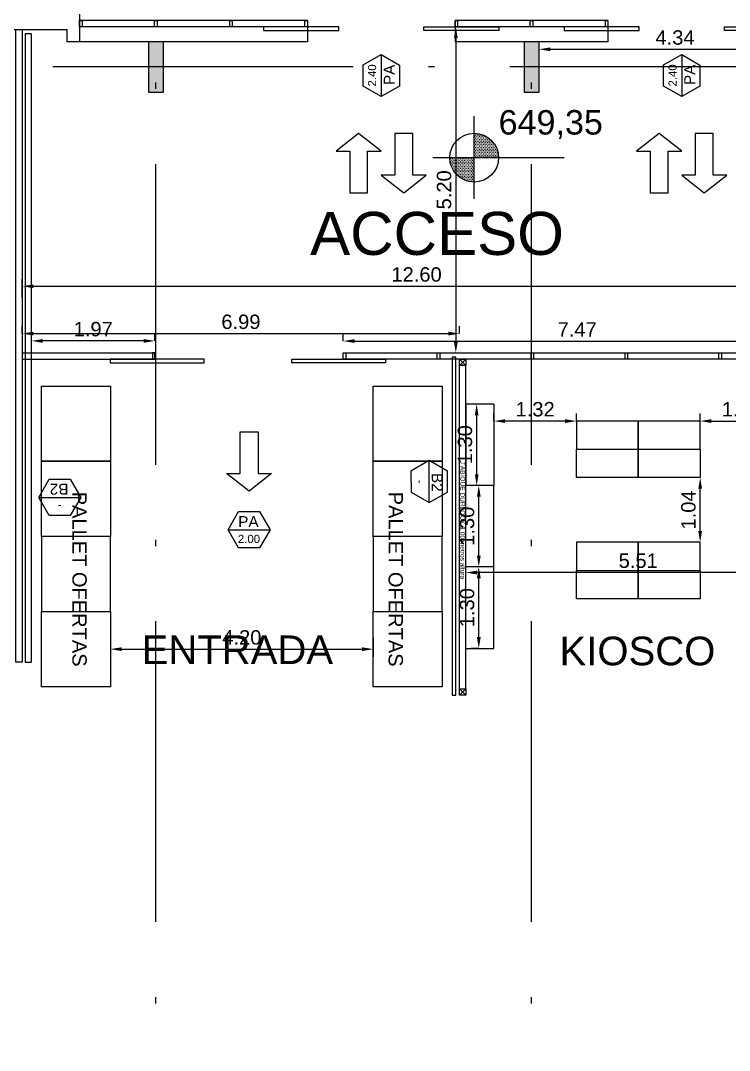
# Model space of a CAD drawing. Header units: metres. Extents: x 0 to 8715937, y -236336 to 216.
# Drawn here: x 132.49 to 143.81, y 90.63 to 107.07 of the extents above; entities that cross this region are included whole.
import ezdxf
from ezdxf.enums import TextEntityAlignment as Align

# ---------------------------------------------------------------- set-up
doc = ezdxf.new("R2010")
doc.units = ezdxf.units.M
doc.header["$MEASUREMENT"] = 0
doc.header["$PDMODE"] = 3
doc.linetypes.add('ACAD_ISO10W100', pattern=[18, 12, -3, 0, -3])
for name, color, linetype in [('0-BLOCK-ARQUITECTURA', 7, 'Continuous'), ('0-BLOCK-EQUIPAMIENTO', 7, 'Continuous'), ('0-BLOCK-ESTRUCTURA', 7, 'Continuous'), ('AUX', 251, 'Continuous'), ('CARP', 3, 'Continuous'), ('CARPINTERIA', 3, 'Continuous'), ('COLUMNAS', 210, 'Continuous'), ('COLUMNAS HATCH', 251, 'Continuous'), ('COTA', 7, 'Continuous'), ('COTAS INTERIORES', 2, 'Continuous'), ('EJES', 251, 'ACAD_ISO10W100'), ('MUEBLES', 45, 'Continuous'), ('MURO', 4, 'Continuous'), ('RACKS', 165, 'Continuous'), ('TEXTO', 7, 'Continuous'), ('TXT CARP', 3, 'Continuous'), ('vidrios', 252, 'Continuous')]:
    doc.layers.add(name, color=color, linetype=linetype)
doc.layers.add('muros', color=90, linetype='Continuous', lineweight=25)
doc.styles.add('AR', font='arial.ttf')
doc.styles.add('ARIAL', font='arial.ttf')
doc.dimstyles.new('CotaLoc0', dxfattribs={"dimtxt": 0.23, "dimasz": 0.18, "dimexe": 0.12, "dimexo": 0.37, "dimgap": 0.07, "dimtad": 1, "dimzin": 0, "dimdsep": 46, "dimtxsty": 'AR', "dimcen": 0.9, "dimclrd": 251, "dimclre": 251, "dimadec": 0, "dimazin": 0, "dimtfac": 1, "dimtofl": 0, "dimtmove": 1, "dimatfit": 3, "dimfxl": 0.18, "dimtolj": 1, "dimtzin": 0, "dimarcsym": 1})

# ---------------------------------------------------------------- blocks, each defined once
blk = doc.blocks.new('DESCARP')
at = {"layer": 'TXT CARP', "lineweight": -3, "ltscale": 0.5}
for p, q in [((0.168, 0.291), (0, 0)), ((0.504, 0.291), (0.168, 0.291)), ((0.672, 0), (0.504, 0.291)), ((0, 0), (0.168, -0.291)), ((0, 0), (0.672, 0)), ((0.504, -0.291), (0.672, 0)), ((0.168, -0.291), (0.504, -0.291))]:
    blk.add_line(p, q, dxfattribs=at)
blk = doc.blocks.new('CARPINTERIA')
at = {"layer": 'TXT CARP', "color": 3, "rotation": 180.0682455120744}
blk.add_blockref('DESCARP', (0.336, 0), dxfattribs=at)
at = {"layer": 'TXT CARP', "style": 'AR'}
blk.add_attdef('DESIGNACION', text='', height=0.175, rotation=0.0683, dxfattribs=at).set_placement((0.011, 0.129), align=Align.MIDDLE)
at = {"layer": 'TXT CARP', "ltscale": 0.1, "style": 'AR'}
blk.add_attdef('ANCHO', text='', height=0.13, dxfattribs=at).set_placement((0.002, -0.147), align=Align.MIDDLE)
blk = doc.blocks.new('NivP')
at = {"layer": 'AUX', "ltscale": 0.21}
h = blk.add_hatch(dxfattribs=at)
h.set_pattern_fill('DOTS', color=256, scale=0.016, style=0)
h.set_pattern_definition([(0, (-0.39, -0.39), (0.0127, 0.0254), [0, -0.0254])])
h.paths.add_polyline_path([(0, 0.39), (0, 0), (0.39, 0, 0.414214)])
h.paths.add_polyline_path([(-0.39, 0, 0.414214), (0, -0.39), (0, 0)])
at = {"layer": 'TEXTO', "ltscale": 0.21}
for points in [[(0, -0.66), (0, 0.66)], [(-0.66, 0), (1.44, 0)]]:
    blk.add_lwpolyline(points, dxfattribs=at)
blk.add_circle((0, 0), 0.39, dxfattribs=at)
blk = doc.blocks.new('DPM-ARQUITECTURA')
at = {"layer": 'CARP', "color": 251}
for p, q in [((49.348, 107.07), (45.708, 107.07)), ((49.348, 107.07), (49.348, 106.73)), ((54.148, 107.07), (51.708, 107.07)), ((51.708, 107.07), (51.708, 106.73)), ((54.148, 107.07), (54.148, 106.73)), ((49.348, 106.97), (45.708, 106.97)), ((54.148, 106.97), (51.708, 106.97)), ((49.348, 106.73), (45.708, 106.73)), ((54.148, 106.73), (51.708, 106.73))]:
    blk.add_line(p, q, dxfattribs=at)
at = {"layer": 'CARP', "color": 2}
for points in [[(45.748, 107.07), (45.748, 106.97), (45.708, 106.97), (45.708, 107.07)], [(46.948, 107.07), (46.948, 106.97), (46.908, 106.97), (46.908, 107.07)], [(48.148, 107.07), (48.148, 106.97), (48.108, 106.97), (48.108, 107.07)], [(49.348, 107.07), (49.348, 106.97), (49.308, 106.97), (49.308, 107.07)], [(51.748, 107.07), (51.748, 106.97), (51.708, 106.97), (51.708, 107.07)], [(52.948, 107.07), (52.948, 106.97), (52.908, 106.97), (52.908, 107.07)], [(54.148, 107.07), (54.148, 106.97), (54.108, 106.97), (54.108, 107.07)], [(46.912, 101.665), (46.912, 101.765), (46.872, 101.765), (46.872, 101.665)], [(49.922, 101.665), (49.922, 101.765), (49.962, 101.765), (49.962, 101.665)], [(51.422, 101.665), (51.422, 101.765), (51.462, 101.765), (51.462, 101.665)], [(52.922, 101.665), (52.922, 101.765), (52.962, 101.765), (52.962, 101.665)], [(54.422, 101.665), (54.422, 101.765), (54.462, 101.765), (54.462, 101.665)], [(55.922, 101.665), (55.922, 101.765), (55.962, 101.765), (55.962, 101.665)]]:
    blk.add_lwpolyline(points, close=True, dxfattribs=at)
at = {"layer": 'CARP', "color": 251, "ltscale": 0.1}
blk.add_lwpolyline([(44.692, 96.829), (44.692, 106.929), (44.792, 106.929), (44.792, 96.829)], close=True, dxfattribs=at)
at = {"layer": 'CARP', "ltscale": 0.1}
blk.add_lwpolyline([(44.842, 106.859), (44.842, 96.829), (44.942, 96.829), (44.942, 106.859)], close=True, dxfattribs=at)
at = {"layer": 'CARP', "color": 251}
for points in [[(49.922, 101.765), (57.392, 101.765), (57.392, 103.16)], [(57.492, 103.16), (57.492, 101.665), (49.922, 101.665)], [(44.792, 101.765), (46.912, 101.765)], [(44.792, 101.665), (46.912, 101.665)]]:
    blk.add_lwpolyline(points, dxfattribs=at)
at = {"layer": 'CARPINTERIA'}
blk.add_lwpolyline([(51.659, 101.695), (51.659, 96.299), (51.719, 96.299), (51.719, 101.695)], close=True, dxfattribs=at)
at = {"layer": 'COTAS INTERIORES', "linetype": 'Continuous', "ltscale": 0.001}
for points in [[(50.167, 104.318), (50.31, 104.318), (50.31, 104.988), (50.527, 104.988), (50.167, 105.27), (49.807, 104.988), (50.024, 104.988), (50.024, 104.318), (50.167, 104.318)], [(50.887, 105.27), (50.744, 105.27), (50.744, 104.601), (50.527, 104.601), (50.887, 104.318), (51.247, 104.601), (51.031, 104.601), (51.031, 105.27), (50.887, 105.27)], [(54.967, 104.318), (55.11, 104.318), (55.11, 104.988), (55.327, 104.988), (54.967, 105.27), (54.607, 104.988), (54.824, 104.988), (54.824, 104.318), (54.967, 104.318)], [(55.687, 105.27), (55.544, 105.27), (55.544, 104.601), (55.327, 104.601), (55.687, 104.318), (56.047, 104.601), (55.831, 104.601), (55.831, 105.27), (55.687, 105.27)], [(48.417, 100.507), (48.56, 100.507), (48.56, 99.838), (48.777, 99.838), (48.417, 99.555), (48.057, 99.838), (48.274, 99.838), (48.274, 100.507), (48.417, 100.507)]]:
    blk.add_lwpolyline(points, dxfattribs=at)
at = {"layer": 'MUEBLES', "linetype": 'Continuous'}
for points in [[(48.648, 106.97), (48.648, 106.91), (49.848, 106.91), (49.848, 106.97)], [(52.408, 106.97), (52.408, 106.91), (51.208, 106.91), (51.208, 106.97)], [(53.448, 106.97), (53.448, 106.91), (54.648, 106.91), (54.648, 106.97)], [(57.208, 106.97), (57.208, 106.91), (56.008, 106.91), (56.008, 106.97)], [(46.197, 101.665), (46.197, 101.605), (47.697, 101.605), (47.697, 101.665)], [(50.597, 101.665), (50.597, 101.605), (49.097, 101.605), (49.097, 101.665)]]:
    blk.add_lwpolyline(points, close=True, dxfattribs=at)
at = {"layer": 'MURO', "ltscale": 0.1}
for p, q in [((45.708, 107.329), (45.708, 106.73)), ((39.692, 106.929), (45.508, 106.929)), ((45.508, 106.929), (45.508, 106.73)), ((45.708, 106.73), (45.508, 106.73))]:
    blk.add_line(p, q, dxfattribs=at)
blk.add_blockref('NivP', (52.012, 104.882))
at = {"layer": 'CARPINTERIA', "ltscale": 0.1}
ref = blk.add_blockref('CARPINTERIA', (50.528, 106.193), dxfattribs=dict(at, xscale=-1, rotation=270.0152601941703))
ref.add_attrib('DESIGNACION', 'PA', dxfattribs={"layer": 'TXT CARP', "height": 0.175, "rotation": 89.9469, "style": 'AR'}).set_placement((50.656, 106.204), align=Align.MIDDLE)
ref.add_attrib('ANCHO', '2.40', dxfattribs={"layer": 'TXT CARP', "ltscale": 0.1, "height": 0.13, "rotation": 90.0153, "style": 'AR'}).set_placement((50.381, 106.195), align=Align.MIDDLE)
ref = blk.add_blockref('CARPINTERIA', (55.328, 106.193), dxfattribs=dict(at, xscale=-1, rotation=270.0152601941703))
ref.add_attrib('DESIGNACION', 'PA', dxfattribs={"layer": 'TXT CARP', "height": 0.175, "rotation": 89.9469, "style": 'AR'}).set_placement((55.456, 106.204), align=Align.MIDDLE)
ref.add_attrib('ANCHO', '2.40', dxfattribs={"layer": 'TXT CARP', "ltscale": 0.1, "height": 0.13, "rotation": 90.0153, "style": 'AR'}).set_placement((55.181, 106.195), align=Align.MIDDLE)
ref = blk.add_blockref('CARPINTERIA', (45.393, 99.459), dxfattribs=dict(at, xscale=-0.9999999999999997, rotation=0.06824551207424263))
ref.add_attrib('DESIGNACION', 'B2', dxfattribs={"layer": 'TXT CARP', "height": 0.175, "rotation": 179.9999, "style": 'AR'}).set_placement((45.382, 99.588), align=Align.MIDDLE)
ref.add_attrib('ANCHO', '-', dxfattribs={"layer": 'TXT CARP', "ltscale": 0.1, "height": 0.13, "rotation": 180.0682, "style": 'AR'}).set_placement((45.392, 99.313), align=Align.MIDDLE)
ref = blk.add_blockref('CARPINTERIA', (48.417, 98.942), dxfattribs=dict(at, xscale=-1, rotation=0.01526019417022641))
ref.add_attrib('DESIGNACION', 'PA', dxfattribs={"layer": 'TXT CARP', "height": 0.175, "rotation": 359.9469, "style": 'AR'}).set_placement((48.406, 99.071), align=Align.MIDDLE)
ref.add_attrib('ANCHO', '2.00', dxfattribs={"layer": 'TXT CARP', "ltscale": 0.1, "height": 0.13, "rotation": 0.0153, "style": 'AR'}).set_placement((48.415, 98.795), align=Align.MIDDLE)
at = {"layer": 'COLUMNAS', "ltscale": 0.1, "rotation": 270.0682455097246}
blk.add_blockref('CARPINTERIA', (51.294, 99.71), dxfattribs=at).add_auto_attribs({'DESIGNACION': 'B2', 'ANCHO': '-'})
at = {"ltscale": 0.49, "insert": (52.402, 105.641), "char_height": 0.39, "width": 2.83425, "attachment_point": 1, "style": 'AR'}
blk.add_mtext('649,35', dxfattribs=at)
at = {"layer": 'TEXTO', "style": 'ARIAL'}
for s, height, p in [('ACCESO', 0.6874, (49.391, 103.329)), ('KIOSCO', 0.4583, (53.375, 96.777))]:
    blk.add_text(s, height=height, dxfattribs=at).set_placement(p)
blk.add_text('ENTRADA', height=0.4583, rotation=360, dxfattribs=at).set_placement((46.7, 96.797))
blk = doc.blocks.new('COLUMNA 0.24 x 0.80')
at = {"layer": 'COLUMNAS HATCH', "ltscale": 0.1}
blk.add_hatch(color=256, dxfattribs=at).paths.add_polyline_path([(0, 0.8), (0.24, 0.8), (0.24, 0), (0, 0)])
at = {"layer": 'COLUMNAS', "ltscale": 0.1}
blk.add_lwpolyline([(0, 0.8), (0.24, 0.8), (0.24, 0), (0, 0)], close=True, dxfattribs=at)
blk = doc.blocks.new('DPM-ESTRUCTURA')
at = {"layer": 'EJES', "ltscale": 0.4}
for p, q in [((46.928, 41.58), (46.928, 112.33)), ((52.928, 41.58), (52.928, 112.33)), ((108.48, 106.33), (16.48, 106.33))]:
    blk.add_line(p, q, dxfattribs=at)
at = {"layer": 'COLUMNAS', "xscale": -1}
for p in [(47.048, 105.93), (53.048, 105.93)]:
    blk.add_blockref('COLUMNA 0.24 x 0.80', p, dxfattribs=at)
blk = doc.blocks.new('*D186')
at = {"layer": 'COTAS INTERIORES', "color": 251, "lineweight": -2, "ltscale": 0.1, "transparency": 16777216}
for p, q in [((46.201, 97.215), (46.201, 96.915)), ((50.401, 97.215), (50.401, 96.915)), ((46.381, 97.035), (50.221, 97.035))]:
    blk.add_line(p, q, dxfattribs=at)
at = {"layer": 'COTAS INTERIORES', "color": 251, "ltscale": 0.1, "transparency": 16777216}
for points in [[(46.381, 97.065), (46.381, 97.005), (46.201, 97.035)], [(50.221, 97.065), (50.221, 97.005), (50.401, 97.035)]]:
    blk.add_solid(points, dxfattribs=at)
at = {"layer": 'Defpoints', "color": 0, "ltscale": 0.1, "transparency": 16777216}
for p in [(46.201, 99.435), (50.401, 99.435), (50.401, 97.035)]:
    blk.add_point(p, dxfattribs=at)
at = {"layer": 'COTAS INTERIORES', "color": 0, "ltscale": 0.1, "transparency": 16777216, "insert": (48.301, 97.222), "char_height": 0.23, "attachment_point": 5, "style": 'AR'}
blk.add_mtext('\\A1;4.20', dxfattribs=at)
blk = doc.blocks.new('*D208')
at = {"layer": 'COTA', "color": 251, "lineweight": -2, "transparency": 16777216}
for p, q in [((52.086, 98.348), (51.966, 98.348)), ((52.086, 97.228), (52.086, 98.168)), ((52.086, 97.048), (51.966, 97.048))]:
    blk.add_line(p, q, dxfattribs=at)
at = {"layer": 'COTA', "color": 251, "transparency": 16777216}
for points in [[(52.056, 98.168), (52.116, 98.168), (52.086, 98.348)], [(52.056, 97.228), (52.116, 97.228), (52.086, 97.048)]]:
    blk.add_solid(points, dxfattribs=at)
at = {"layer": 'Defpoints', "color": 0, "transparency": 16777216}
for p in [(52.086, 98.348), (52.427, 98.348), (52.427, 97.048)]:
    blk.add_point(p, dxfattribs=at)
at = {"layer": 'COTA', "color": 0, "transparency": 16777216, "insert": (51.899, 97.698), "char_height": 0.23, "attachment_point": 5, "rotation": 90, "style": 'AR'}
blk.add_mtext('\\A1;1.30', dxfattribs=at)
blk = doc.blocks.new('*D209')
at = {"layer": 'COTA', "color": 251, "lineweight": -2, "transparency": 16777216}
for p, q in [((52.086, 99.648), (51.966, 99.648)), ((52.086, 98.528), (52.086, 99.468)), ((52.086, 98.348), (51.966, 98.348))]:
    blk.add_line(p, q, dxfattribs=at)
at = {"layer": 'COTA', "color": 251, "transparency": 16777216}
for points in [[(52.056, 99.468), (52.116, 99.468), (52.086, 99.648)], [(52.056, 98.528), (52.116, 98.528), (52.086, 98.348)]]:
    blk.add_solid(points, dxfattribs=at)
at = {"layer": 'Defpoints', "color": 0, "transparency": 16777216}
for p in [(52.086, 99.648), (52.427, 99.648), (52.427, 98.348)]:
    blk.add_point(p, dxfattribs=at)
at = {"layer": 'COTA', "color": 0, "transparency": 16777216, "insert": (51.899, 98.998), "char_height": 0.23, "attachment_point": 5, "rotation": 90, "style": 'AR'}
blk.add_mtext('\\A1;1.30', dxfattribs=at)
blk = doc.blocks.new('*D219')
at = {"layer": 'COTA', "color": 251, "lineweight": -2, "transparency": 16777216}
for p, q in [((52.052, 100.948), (51.932, 100.948)), ((52.052, 99.828), (52.052, 100.768)), ((52.052, 99.648), (51.932, 99.648))]:
    blk.add_line(p, q, dxfattribs=at)
at = {"layer": 'COTA', "color": 251, "transparency": 16777216}
for points in [[(52.022, 100.768), (52.082, 100.768), (52.052, 100.948)], [(52.022, 99.828), (52.082, 99.828), (52.052, 99.648)]]:
    blk.add_solid(points, dxfattribs=at)
at = {"layer": 'Defpoints', "color": 0, "transparency": 16777216}
for p in [(52.052, 100.948), (52.052, 100.948), (52.052, 99.648)]:
    blk.add_point(p, dxfattribs=at)
at = {"layer": 'COTA', "color": 0, "transparency": 16777216, "insert": (51.865, 100.298), "char_height": 0.23, "attachment_point": 5, "rotation": 90, "style": 'AR'}
blk.add_mtext('\\A1;1.30', dxfattribs=at)
blk = doc.blocks.new('*D220')
at = {"color": 251, "lineweight": -2, "ltscale": 0.1, "transparency": 16777216}
for p, q in [((52.327, 100.676), (52.327, 100.796)), ((53.644, 100.676), (53.644, 100.796)), ((53.464, 100.676), (52.507, 100.676))]:
    blk.add_line(p, q, dxfattribs=at)
at = {"color": 251, "ltscale": 0.1, "transparency": 16777216}
for points in [[(52.507, 100.706), (52.507, 100.646), (52.327, 100.676)], [(53.464, 100.706), (53.464, 100.646), (53.644, 100.676)]]:
    blk.add_solid(points, dxfattribs=at)
at = {"layer": 'Defpoints', "color": 0, "ltscale": 0.1, "transparency": 16777216}
for p in [(52.327, 100.676), (52.327, 100.676), (53.644, 100.676)]:
    blk.add_point(p, dxfattribs=at)
at = {"color": 0, "ltscale": 0.1, "transparency": 16777216, "insert": (52.986, 100.864), "char_height": 0.23, "attachment_point": 5, "style": 'AR'}
blk.add_mtext('\\A1;1.32', dxfattribs=at)
blk = doc.blocks.new('*D221')
at = {"color": 251, "lineweight": -2, "ltscale": 0.1, "transparency": 16777216}
for p, q in [((55.622, 100.676), (55.622, 100.796)), ((56.937, 100.676), (56.937, 100.796)), ((55.802, 100.676), (56.757, 100.676))]:
    blk.add_line(p, q, dxfattribs=at)
at = {"color": 251, "ltscale": 0.1, "transparency": 16777216}
for points in [[(55.802, 100.706), (55.802, 100.646), (55.622, 100.676)], [(56.757, 100.706), (56.757, 100.646), (56.937, 100.676)]]:
    blk.add_solid(points, dxfattribs=at)
at = {"layer": 'Defpoints', "color": 0, "ltscale": 0.1, "transparency": 16777216}
for p in [(55.622, 100.676), (56.937, 100.676), (56.937, 100.676)]:
    blk.add_point(p, dxfattribs=at)
at = {"color": 0, "ltscale": 0.1, "transparency": 16777216, "insert": (56.28, 100.864), "char_height": 0.23, "attachment_point": 5, "style": 'AR'}
blk.add_mtext('\\A1;1.32', dxfattribs=at)
blk = doc.blocks.new('*D222')
at = {"color": 251, "lineweight": -2, "ltscale": 0.1, "transparency": 16777216}
for p, q in [((55.622, 99.776), (55.502, 99.776)), ((55.622, 98.921), (55.622, 99.596)), ((55.622, 98.741), (55.502, 98.741))]:
    blk.add_line(p, q, dxfattribs=at)
at = {"color": 251, "ltscale": 0.1, "transparency": 16777216}
for points in [[(55.592, 99.596), (55.652, 99.596), (55.622, 99.776)], [(55.592, 98.921), (55.652, 98.921), (55.622, 98.741)]]:
    blk.add_solid(points, dxfattribs=at)
at = {"layer": 'Defpoints', "color": 0, "ltscale": 0.1, "transparency": 16777216}
for p in [(55.622, 99.776), (55.622, 99.776), (55.622, 98.741)]:
    blk.add_point(p, dxfattribs=at)
at = {"color": 0, "ltscale": 0.1, "transparency": 16777216, "insert": (55.435, 99.258), "char_height": 0.23, "attachment_point": 5, "rotation": 90, "style": 'AR'}
blk.add_mtext('\\A1;1.04', dxfattribs=at)
blk = doc.blocks.new('*D171')
at = {"layer": 'COTAS INTERIORES', "color": 251, "lineweight": -2, "ltscale": 0.1, "transparency": 16777216}
for p, q in [((133.428, 107.405), (133.428, 107.525)), ((137.068, 107.405), (137.068, 107.525)), ((136.888, 107.405), (133.608, 107.405))]:
    blk.add_line(p, q, dxfattribs=at)
at = {"layer": 'COTAS INTERIORES', "color": 251, "ltscale": 0.1, "transparency": 16777216}
for points in [[(133.608, 107.435), (133.608, 107.375), (133.428, 107.405)], [(136.888, 107.435), (136.888, 107.375), (137.068, 107.405)]]:
    blk.add_solid(points, dxfattribs=at)
at = {"layer": 'Defpoints', "color": 0, "ltscale": 0.1, "transparency": 16777216}
for p in [(133.428, 107.405), (133.428, 107.07), (137.068, 107.07)]:
    blk.add_point(p, dxfattribs=at)
at = {"layer": 'COTAS INTERIORES', "color": 0, "ltscale": 0.1, "transparency": 16777216, "insert": (135.248, 107.593), "char_height": 0.23, "attachment_point": 5, "style": 'AR'}
blk.add_mtext('\\A1;3.64', dxfattribs=at)
blk = doc.blocks.new('*D172')
at = {"layer": 'COTAS INTERIORES', "color": 251, "lineweight": -2, "ltscale": 0.1, "transparency": 16777216}
for p, q in [((137.642, 101.954), (137.642, 102.074)), ((137.822, 101.954), (144.932, 101.954)), ((145.112, 101.954), (145.112, 102.074))]:
    blk.add_line(p, q, dxfattribs=at)
at = {"layer": 'COTAS INTERIORES', "color": 251, "ltscale": 0.1, "transparency": 16777216}
for points in [[(137.822, 101.984), (137.822, 101.924), (137.642, 101.954)], [(144.932, 101.984), (144.932, 101.924), (145.112, 101.954)]]:
    blk.add_solid(points, dxfattribs=at)
at = {"layer": 'Defpoints', "color": 0, "ltscale": 0.1, "transparency": 16777216}
for p in [(145.112, 101.954), (137.642, 101.765), (145.112, 101.765)]:
    blk.add_point(p, dxfattribs=at)
at = {"layer": 'COTAS INTERIORES', "color": 0, "ltscale": 0.1, "transparency": 16777216, "insert": (141.377, 102.139), "char_height": 0.23, "attachment_point": 5, "style": 'AR'}
blk.add_mtext('\\A1;7.47', dxfattribs=at)
blk = doc.blocks.new('*D173')
at = {"layer": 'COTAS INTERIORES', "color": 251, "lineweight": -2, "ltscale": 0.1, "transparency": 16777216}
for p, q in [((132.662, 101.956), (132.662, 102.076)), ((134.452, 101.956), (132.842, 101.956)), ((134.632, 101.956), (134.632, 102.076))]:
    blk.add_line(p, q, dxfattribs=at)
at = {"layer": 'COTAS INTERIORES', "color": 251, "ltscale": 0.1, "transparency": 16777216}
for points in [[(132.842, 101.986), (132.842, 101.926), (132.662, 101.956)], [(134.452, 101.986), (134.452, 101.926), (134.632, 101.956)]]:
    blk.add_solid(points, dxfattribs=at)
at = {"layer": 'Defpoints', "color": 0, "ltscale": 0.1, "transparency": 16777216}
for p in [(132.662, 101.956), (132.662, 101.765), (134.632, 101.765)]:
    blk.add_point(p, dxfattribs=at)
at = {"layer": 'COTAS INTERIORES', "color": 0, "ltscale": 0.1, "transparency": 16777216, "insert": (133.647, 102.143), "char_height": 0.23, "attachment_point": 5, "style": 'AR'}
blk.add_mtext('\\A1;1.97', dxfattribs=at)
blk = doc.blocks.new('*D181')
at = {"layer": 'COTAS INTERIORES', "color": 251, "lineweight": -2, "ltscale": 0.1, "transparency": 16777216}
for p, q in [((139.597, 98.078), (139.597, 98.378)), ((145.107, 98.078), (145.107, 98.378)), ((144.927, 98.258), (139.777, 98.258))]:
    blk.add_line(p, q, dxfattribs=at)
at = {"layer": 'COTAS INTERIORES', "color": 251, "ltscale": 0.1, "transparency": 16777216}
for points in [[(139.777, 98.288), (139.777, 98.228), (139.597, 98.258)], [(144.927, 98.288), (144.927, 98.228), (145.107, 98.258)]]:
    blk.add_solid(points, dxfattribs=at)
at = {"layer": 'Defpoints', "color": 0, "ltscale": 0.1, "transparency": 16777216}
for p in [(139.597, 98.258), (139.597, 96.3), (145.107, 96.3)]:
    blk.add_point(p, dxfattribs=at)
at = {"layer": 'COTAS INTERIORES', "color": 0, "ltscale": 0.1, "transparency": 16777216, "insert": (142.352, 98.446), "char_height": 0.23, "attachment_point": 5, "style": 'AR'}
blk.add_mtext('\\A1;5.51', dxfattribs=at)
blk = doc.blocks.new('*D242')
at = {"layer": 'COTAS INTERIORES', "color": 251, "lineweight": -2, "ltscale": 0.1, "transparency": 16777216}
for p, q in [((139.439, 106.97), (139.559, 106.97)), ((139.439, 106.79), (139.439, 101.945)), ((139.439, 101.765), (139.559, 101.765))]:
    blk.add_line(p, q, dxfattribs=at)
at = {"layer": 'COTAS INTERIORES', "color": 251, "ltscale": 0.1, "transparency": 16777216}
for points in [[(139.409, 106.79), (139.469, 106.79), (139.439, 106.97)], [(139.409, 101.945), (139.469, 101.945), (139.439, 101.765)]]:
    blk.add_solid(points, dxfattribs=at)
at = {"layer": 'Defpoints', "color": 0, "ltscale": 0.1, "transparency": 16777216}
for p in [(139.428, 106.97), (139.428, 101.765), (139.439, 101.765)]:
    blk.add_point(p, dxfattribs=at)
at = {"layer": 'COTAS INTERIORES', "color": 0, "ltscale": 0.1, "transparency": 16777216, "insert": (139.252, 104.368), "char_height": 0.23, "attachment_point": 5, "rotation": 90, "style": 'AR'}
blk.add_mtext('\\A1;5.20', dxfattribs=at)
blk = doc.blocks.new('*D243')
at = {"layer": 'COTAS INTERIORES', "color": 251, "lineweight": -2, "ltscale": 0.1, "transparency": 16777216}
for p, q in [((132.512, 102.073), (132.512, 102.193)), ((139.499, 102.073), (139.499, 102.193)), ((132.692, 102.073), (139.319, 102.073))]:
    blk.add_line(p, q, dxfattribs=at)
at = {"layer": 'COTAS INTERIORES', "color": 251, "ltscale": 0.1, "transparency": 16777216}
for points in [[(132.692, 102.103), (132.692, 102.043), (132.512, 102.073)], [(139.319, 102.103), (139.319, 102.043), (139.499, 102.073)]]:
    blk.add_solid(points, dxfattribs=at)
at = {"layer": 'Defpoints', "color": 0, "ltscale": 0.1, "transparency": 16777216}
for p in [(139.499, 102.073), (132.512, 101.765), (139.499, 101.765)]:
    blk.add_point(p, dxfattribs=at)
at = {"layer": 'COTAS INTERIORES', "color": 0, "ltscale": 0.1, "transparency": 16777216, "insert": (136.006, 102.26), "char_height": 0.23, "attachment_point": 5, "style": 'AR'}
blk.add_mtext('\\A1;6.99', dxfattribs=at)
blk = doc.blocks.new('*D244')
at = {"layer": 'COTAS INTERIORES', "color": 251, "lineweight": -2, "ltscale": 0.1, "transparency": 16777216}
for p, q in [((132.512, 102.649), (132.512, 102.949)), ((145.112, 102.649), (145.112, 102.949)), ((132.692, 102.829), (144.932, 102.829))]:
    blk.add_line(p, q, dxfattribs=at)
at = {"layer": 'COTAS INTERIORES', "color": 251, "ltscale": 0.1, "transparency": 16777216}
for points in [[(132.692, 102.859), (132.692, 102.799), (132.512, 102.829)], [(144.932, 102.859), (144.932, 102.799), (145.112, 102.829)]]:
    blk.add_solid(points, dxfattribs=at)
at = {"layer": 'Defpoints', "color": 0, "ltscale": 0.1, "transparency": 16777216}
for p in [(145.112, 102.829), (132.512, 101.765), (145.112, 101.765)]:
    blk.add_point(p, dxfattribs=at)
at = {"layer": 'COTAS INTERIORES', "color": 0, "ltscale": 0.1, "transparency": 16777216, "insert": (138.812, 103.016), "char_height": 0.23, "attachment_point": 5, "style": 'AR'}
blk.add_mtext('\\A1;12.60', dxfattribs=at)
blk = doc.blocks.new('*D245')
at = {"layer": 'COTAS INTERIORES', "color": 251, "lineweight": -2, "ltscale": 0.1, "transparency": 16777216}
for p, q in [((140.768, 106.432), (140.768, 106.732)), ((145.112, 106.432), (145.112, 106.732)), ((140.948, 106.612), (144.932, 106.612))]:
    blk.add_line(p, q, dxfattribs=at)
at = {"layer": 'COTAS INTERIORES', "color": 251, "ltscale": 0.1, "transparency": 16777216}
for points in [[(140.948, 106.642), (140.948, 106.582), (140.768, 106.612)], [(144.932, 106.642), (144.932, 106.582), (145.112, 106.612)]]:
    blk.add_solid(points, dxfattribs=at)
at = {"layer": 'Defpoints', "color": 0, "ltscale": 0.1, "transparency": 16777216}
for p in [(145.112, 106.612), (140.768, 105.93), (145.112, 105.93)]:
    blk.add_point(p, dxfattribs=at)
at = {"layer": 'COTAS INTERIORES', "color": 0, "ltscale": 0.1, "transparency": 16777216, "insert": (142.94, 106.799), "char_height": 0.23, "attachment_point": 5, "style": 'AR'}
blk.add_mtext('\\A1;4.34', dxfattribs=at)
blk = doc.blocks.new('DPM-EQUIPAMIENTO')
at = {"layer": 'MUEBLES'}
for p, q in [((52.327, 100.948), (51.877, 100.948)), ((51.877, 100.948), (51.877, 99.648)), ((52.327, 100.948), (52.327, 99.648)), ((54.633, 100.676), (53.644, 100.676)), ((53.644, 100.676), (53.644, 100.226)), ((55.622, 100.676), (54.633, 100.676)), ((54.633, 100.676), (54.633, 100.226)), ((54.633, 100.226), (54.633, 100.676)), ((55.622, 100.226), (55.622, 100.676)), ((53.644, 100.226), (54.633, 100.226)), ((53.644, 99.776), (53.644, 100.226)), ((54.633, 100.226), (55.622, 100.226)), ((54.633, 99.776), (54.633, 100.226)), ((54.633, 100.226), (54.633, 99.776)), ((55.622, 100.226), (55.622, 99.776)), ((51.877, 98.348), (51.877, 99.648)), ((52.327, 99.648), (51.877, 99.648)), ((52.327, 98.348), (52.327, 99.648)), ((54.633, 99.776), (53.644, 99.776)), ((55.622, 99.776), (54.633, 99.776)), ((54.633, 98.741), (53.644, 98.741)), ((53.644, 98.741), (53.644, 98.291)), ((55.622, 98.741), (54.633, 98.741)), ((54.633, 98.741), (54.633, 98.291)), ((54.633, 98.291), (54.633, 98.741)), ((55.622, 98.291), (55.622, 98.741)), ((51.877, 97.048), (51.877, 98.348)), ((52.327, 98.348), (51.877, 98.348)), ((52.327, 97.048), (52.327, 98.348)), ((53.644, 98.291), (54.633, 98.291)), ((53.644, 97.841), (53.644, 98.291)), ((54.633, 98.291), (55.622, 98.291)), ((54.633, 97.841), (54.633, 98.291)), ((54.633, 98.291), (54.633, 97.841)), ((55.622, 98.291), (55.622, 97.841)), ((54.633, 97.841), (53.644, 97.841)), ((55.622, 97.841), (54.633, 97.841)), ((51.877, 97.048), (52.327, 97.048))]:
    blk.add_line(p, q, dxfattribs=at)
at = {"layer": 'muros'}
for p, q in [((51.777, 96.4), (51.777, 101.566)), ((51.877, 96.4), (51.877, 101.566))]:
    blk.add_line(p, q, dxfattribs=at)
at = {"layer": 'RACKS'}
for points in [[(46.201, 101.235), (46.201, 100.035), (45.101, 100.035), (45.101, 101.235)], [(51.501, 101.235), (51.501, 100.035), (50.401, 100.035), (50.401, 101.235)], [(46.201, 100.035), (46.201, 98.835), (45.101, 98.835), (45.101, 100.035)], [(51.501, 100.035), (51.501, 98.835), (50.401, 98.835), (50.401, 100.035)], [(46.201, 97.635), (46.201, 98.835), (45.101, 98.835), (45.101, 97.635)], [(51.501, 97.635), (51.501, 98.835), (50.401, 98.835), (50.401, 97.635)], [(46.201, 97.635), (46.201, 96.435), (45.101, 96.435), (45.101, 97.635)], [(51.501, 97.635), (51.501, 96.435), (50.401, 96.435), (50.401, 97.635)]]:
    blk.add_lwpolyline(points, close=True, dxfattribs=at)
at = {"layer": 'TXT CARP'}
for p, q in [((51.777, 101.566), (51.777, 101.666)), ((51.777, 101.666), (51.877, 101.666)), ((51.777, 101.666), (51.877, 101.566)), ((51.877, 101.666), (51.777, 101.566)), ((51.877, 101.666), (51.877, 101.566)), ((51.877, 101.566), (51.777, 101.566)), ((51.777, 96.3), (51.777, 96.4)), ((51.777, 96.4), (51.877, 96.4)), ((51.777, 96.4), (51.877, 96.3)), ((51.877, 96.4), (51.777, 96.3)), ((51.877, 96.4), (51.877, 96.3)), ((51.877, 96.3), (51.777, 96.3))]:
    blk.add_line(p, q, dxfattribs=at)
at = {"layer": 'vidrios'}
for p, q in [((51.877, 101.621), (51.877, 101.611)), ((51.832, 101.568), (51.822, 101.568)), ((51.877, 96.355), (51.877, 96.345))]:
    blk.add_line(p, q, dxfattribs=at)
at = {"layer": 'TEXTO', "style": 'ARIAL'}
for s, height, p in [('TABIQUE DURLOCK 1.00 metros altura', 0.07492, (51.791, 100.026)), ('PALLET OFERTAS', 0.22913, (45.594, 99.549)), ('PALLET OFERTAS', 0.22913, (50.645, 99.549))]:
    blk.add_text(s, height=height, rotation=270, dxfattribs=at).set_placement(p)
at = {"ltscale": 0.1}
for base, p1, p2, picture, middle in [((52.327, 100.676), (53.644, 100.676), (52.327, 100.676), '*D220', (52.986, 100.864)), ((56.937152162, 100.676140644), (55.622152162, 100.676140644), (56.937152162, 100.676140644), '*D221', (56.279652162, 100.863650876))]:
    dim = blk.add_linear_dim(base=base, p1=p1, p2=p2, dimstyle='CotaLoc0', override={"dimfxlon": 1}, dxfattribs=at)
    dim.commit()
    dim.dimension.update_dxf_attribs({"geometry": picture, "text_midpoint": middle})
dim = blk.add_linear_dim(base=(55.6222, 99.7761), p1=(55.6222, 98.7405), p2=(55.6222, 99.7761), angle=90, dimstyle='CotaLoc0', override={"dimfxlon": 1}, dxfattribs=at)
dim.commit()
dim.dimension.update_dxf_attribs({"geometry": '*D222', "text_midpoint": (55.4347, 99.2583)})
at = {"layer": 'COTA'}
for base, p1, p2, picture, middle in [((52.052, 100.948), (52.052, 99.648), (52.052, 100.948), '*D219', (51.865, 100.298)), ((52.086, 99.648), (52.427, 98.348), (52.427, 99.648), '*D209', (51.899, 98.998)), ((52.086, 98.348), (52.427, 97.048), (52.427, 98.348), '*D208', (51.899, 97.698))]:
    dim = blk.add_linear_dim(base=base, p1=p1, p2=p2, angle=270, dimstyle='CotaLoc0', override={"dimfxlon": 1}, dxfattribs=at)
    dim.commit()
    dim.dimension.update_dxf_attribs({"geometry": picture, "text_midpoint": middle})
at = {"layer": 'COTAS INTERIORES', "ltscale": 0.1}
dim = blk.add_linear_dim(base=(50.401, 97.035), p1=(46.201, 99.435), p2=(50.401, 99.435), dimstyle='CotaLoc0', override={"dimfxlon": 1}, dxfattribs=at)
dim.commit()
dim.dimension.update_dxf_attribs({"geometry": '*D186', "text_midpoint": (48.301, 97.222)})

msp = doc.modelspace()

# ---------------------------------------------------------------- block references
at = {"layer": '0-BLOCK-ARQUITECTURA'}
msp.add_blockref('DPM-ARQUITECTURA', (87.72, 0), dxfattribs=at)
at = {"layer": '0-BLOCK-EQUIPAMIENTO'}
msp.add_blockref('DPM-EQUIPAMIENTO', (87.72, 0), dxfattribs=at)
at = {"layer": '0-BLOCK-ESTRUCTURA', "ltscale": 0.1}
msp.add_blockref('DPM-ESTRUCTURA', (87.72, 0), dxfattribs=at)

# ---------------------------------------------------------------- dimensions: what is measured, and where the dimension line sits
at = {"layer": 'COTAS INTERIORES', "ltscale": 0.1}
for base, p1, p2, picture, middle in [((133.428, 107.405), (137.068, 107.07), (133.428, 107.07), '*D171', (135.248, 107.593)), ((145.112, 106.612), (140.768, 105.93), (145.112, 105.93), '*D245', (142.94, 106.799)), ((145.112, 102.829), (132.512, 101.765), (145.112, 101.765), '*D244', (138.812, 103.016)), ((139.499, 102.073), (132.512, 101.765), (139.499, 101.765), '*D243', (136.006, 102.26)), ((132.662, 101.956), (134.632, 101.765), (132.662, 101.765), '*D173', (133.647, 102.143)), ((145.112, 101.954), (137.642, 101.765), (145.112, 101.765), '*D172', (141.377, 102.139)), ((139.597, 98.258), (145.107, 96.3), (139.597, 96.3), '*D181', (142.352, 98.446))]:
    dim = msp.add_linear_dim(base=base, p1=p1, p2=p2, dimstyle='CotaLoc0', override={"dimfxlon": 1}, dxfattribs=at)
    dim.commit()
    dim.dimension.update_dxf_attribs({"geometry": picture, "text_midpoint": middle})
dim = msp.add_linear_dim(base=(139.4393, 101.7652), p1=(139.4278, 106.9701), p2=(139.4278, 101.7652), angle=90, dimstyle='CotaLoc0', override={"dimfxlon": 1}, dxfattribs=at)
dim.commit()
dim.dimension.update_dxf_attribs({"geometry": '*D242', "text_midpoint": (139.2519, 104.3677)})

doc.saveas('drawing.dxf')
